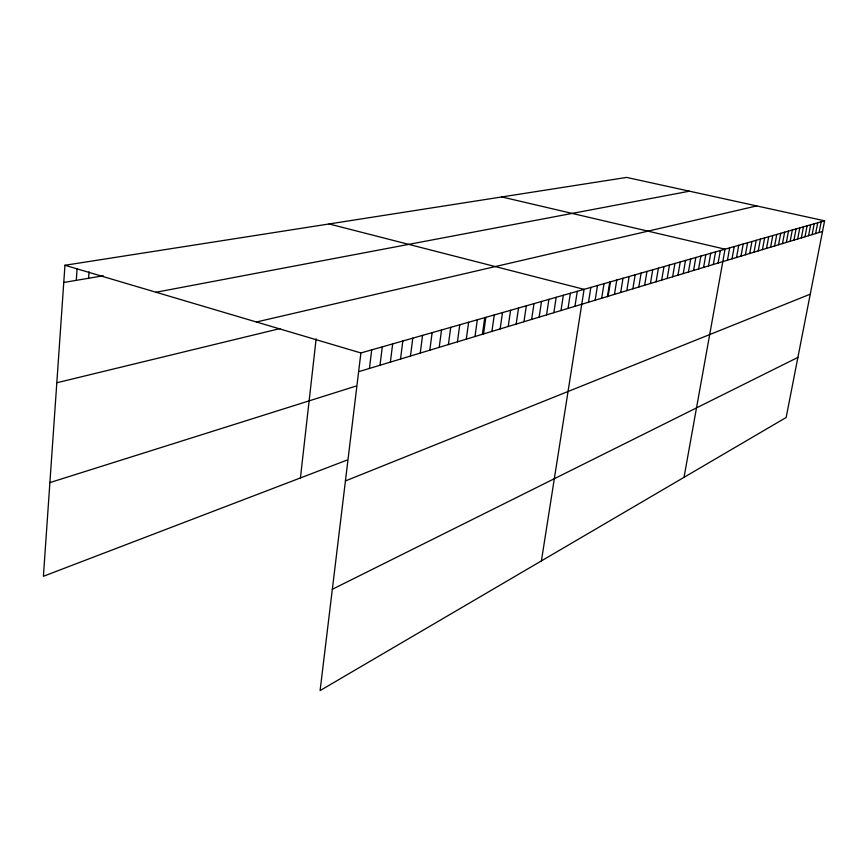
<?xml version="1.0" encoding="UTF-8"?>
<svg xmlns="http://www.w3.org/2000/svg" width="868" height="868" viewBox="0 0 868 868"><rect width="100%" height="100%" fill="white"/><g stroke="black" fill="none" stroke-linecap="round" stroke-linejoin="round"><path stroke-width="1.3" d="M824.6 220.808L360.893 352.95L320.097 690.581L786.148 417.497L824.6 220.808L626.631 177.419L64.959 265.272L43.4 576.287L346.929 460.138M76.275 280.353L77.122 268.559M88.569 278.27L89.046 271.782M300.426 477.932L316.126 338.878M369.432 368.444L371.71 349.869M380.01 365.254L382.289 346.853M390.372 362.119L392.672 343.891M400.528 359.048L402.828 340.994M410.477 356.032L412.799 338.162M420.242 353.092L422.564 335.374M429.812 350.195L432.134 332.65M439.197 347.352L441.53 329.97M448.398 344.574L450.731 327.344M457.436 341.84L459.769 324.773M466.29 339.16L468.633 322.245M474.991 336.534L477.335 319.771M482.434 334.061L484.778 317.46M483.53 333.952L485.874 317.33M491.906 331.424L494.261 314.943M500.142 328.929L502.496 312.599M508.225 326.487L510.579 310.299M516.167 324.089L518.521 308.031M523.968 321.735L526.312 305.807M531.628 319.413L533.983 303.626M539.158 317.135L541.513 301.478M546.558 314.9L548.912 299.373M553.838 312.697L556.193 297.301M560.988 310.538L563.343 295.261M568.03 308.411L570.374 293.254M574.941 306.317L577.296 291.29M541.404 560.902L584.099 289.348L329.102 223.955M588.504 302.216L590.848 287.427M595.155 300.209L597.488 285.529M601.687 298.234L604.03 283.662M607.383 296.748L609.748 282.089M608.121 296.292L610.454 281.84M614.457 294.371L616.779 280.028M620.685 292.494L623.007 278.259M626.815 290.639L629.137 276.512M632.859 288.816L635.17 274.787M638.794 287.015L641.116 273.094M644.653 285.246L646.964 271.434M650.414 283.5L652.725 269.785M656.1 281.785L658.4 268.169M661.687 280.093L663.987 266.584M667.199 278.433L669.488 265.011M672.624 276.794L674.913 263.471M677.973 275.178L680.252 261.941M683.246 273.583L685.525 260.443M688.443 272.01L690.711 258.968M693.565 270.458L695.832 257.503M698.61 268.939L700.867 256.071M703.579 267.431L705.836 254.649M708.494 265.944L710.74 253.261M713.322 264.48L715.579 251.883M718.096 263.047L720.342 250.526M684.027 477.335L725.04 249.181L501.791 196.949M727.449 260.216L729.673 247.857M732.028 258.838L734.252 246.555M736.541 257.471L738.755 245.275M741.001 256.125L743.214 244.006M745.395 254.791L747.598 242.758M749.735 253.478L751.938 241.521M754.021 252.187L756.212 240.295M758.241 250.906L760.433 239.101M762.419 249.648L764.6 237.908M766.531 248.4L768.712 236.736M770.6 247.174L772.77 235.586M774.614 245.959L776.784 234.436M778.574 244.754L780.733 233.308M782.491 243.572L784.639 232.201M786.354 242.411L788.502 231.094M790.173 241.25L792.31 230.009M793.949 240.111L796.075 228.935M797.67 238.993L799.797 227.883M801.348 237.875L803.464 226.83M804.983 236.78L807.099 225.799M808.575 235.695L810.679 224.779M812.122 234.62L814.227 223.77M815.627 233.557L817.721 222.772M819.088 232.516L821.182 221.785M332.346 589.274L797.898 357.399M345.431 480.937L810.256 294.165M49.899 482.597L355.858 386.13M358.625 371.71L822.517 231.474M56.811 382.755L279.963 328.592M256.407 321.995L756.701 205.922M156.023 292.256L689.442 191.188M63.765 282.469L103.249 275.785M64.959 265.272L360.893 352.95"/></g></svg>
